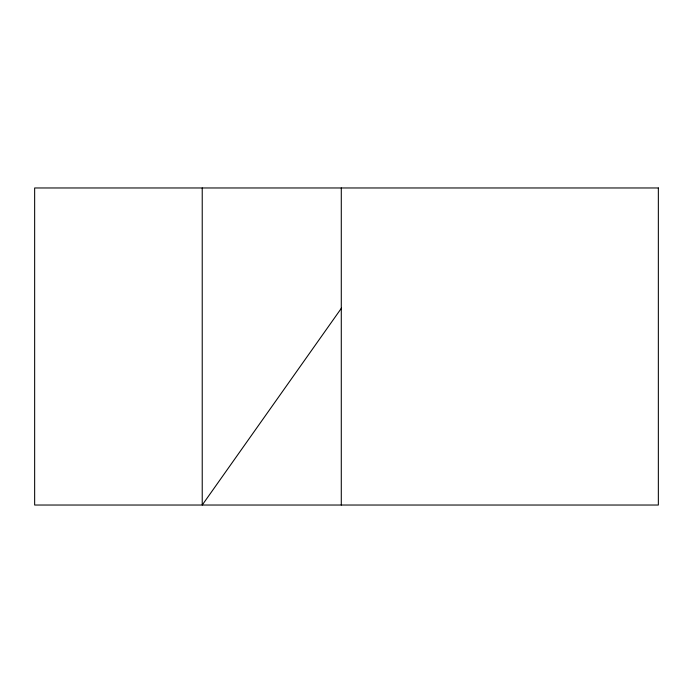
<?xml version="1.0" encoding="UTF-8"?>
<svg xmlns="http://www.w3.org/2000/svg" width="693" height="693" viewBox="0 0 693 693"><rect width="100%" height="100%" fill="white"/><g stroke="black" fill="none" stroke-linecap="round" stroke-linejoin="round"><path stroke-width="1.04" d="M341.493 308.082L202.226 505.032L202.226 187.968M341.285 187.968L341.285 505.032M658.35 187.968L34.65 187.968L34.65 505.032L658.35 505.032L658.35 187.968"/></g></svg>
